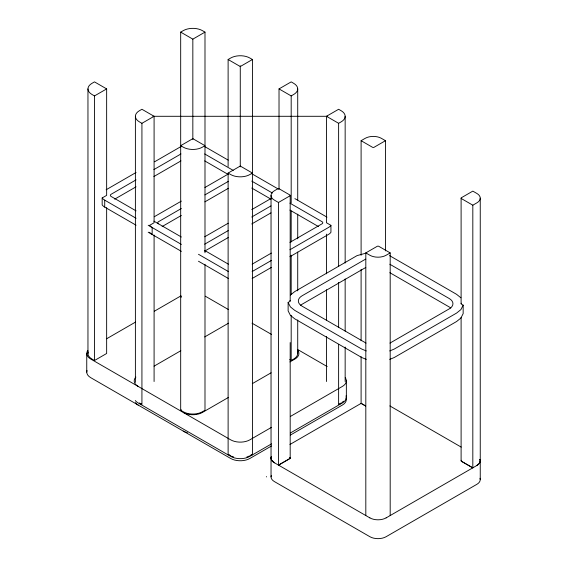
<?xml version="1.0" encoding="UTF-8"?>
<svg xmlns="http://www.w3.org/2000/svg" width="567" height="567" viewBox="0 0 567 567"><rect width="100%" height="100%" fill="white"/><g stroke="black" fill="none" stroke-linecap="round" stroke-linejoin="round"><path stroke-width="0.85" d="M87.956 353.489L87.956 88.906M135.393 382.392L135.393 116.292M297.718 88.906L297.718 200.031M345.154 116.292L345.154 263.045M461.446 303.239A1.148 0.666 0 0 0 461.446 304.174L463.161 305.166L460.9 309.61L456.57 313.09L394.249 349.066L389.735 350.945M386.127 517.891L476.882 465.472L479.299 463.416L480.249 460.78L479.774 459.461M290.389 295.081L294.72 291.608L357.04 255.625L366.721 252.939M204.992 264.257L204.992 410.274L202.433 411.748A13.573 7.839 0 0 1 183.24 411.748L180.682 410.274L180.682 32.121L183.24 30.646A13.573 7.839 0 0 1 202.433 30.646L204.992 32.121L204.992 252.754M106.646 88.906L94.491 81.882L91.932 83.363A13.573 7.839 0 0 0 91.932 94.441L94.491 95.922L106.646 88.906L106.646 195.367L102.173 197.954L102.173 204.9A11.716 6.761 0 0 0 104.711 207.097L136.08 225.205M180.682 32.121L192.837 39.144L204.992 32.121M228.118 166.485L228.118 59.514L230.677 58.032A13.573 7.839 0 0 1 249.87 58.032L252.435 59.514L252.435 454.195L249.87 455.677M154.089 116.292L141.927 109.275L139.369 110.749A13.573 7.839 0 0 0 139.369 121.834L141.927 123.308L154.089 116.292L154.089 222.753L149.61 225.34A11.716 6.761 0 0 0 152.154 227.537L152.154 234.483A11.716 6.761 0 0 1 149.61 232.286M252.435 59.514L240.273 66.53L228.118 59.514M279.021 88.906L291.183 81.882L293.741 83.363A13.573 7.839 0 0 1 293.741 94.441L291.183 95.922L279.021 88.906L279.021 189.208M106.135 189.761L136.08 172.474M154.614 161.772L180.986 146.548M136.059 179.874L111.111 194.275A2.665 1.538 0 0 0 111.111 196.451L136.059 210.86M153.884 169.583L180.972 153.948M114.676 199.166L136.059 186.819M153.884 176.528L180.972 160.893M228.118 173.07L240.273 166.053L252.435 173.07L249.87 174.551A13.573 7.839 0 0 1 230.677 174.551L228.118 173.07L228.118 454.195L230.677 455.677M326.464 116.292L338.619 109.275L341.185 110.749A13.573 7.839 0 0 1 341.185 121.834L338.619 123.308L326.464 116.292L326.464 222.753L330.937 225.34L330.937 232.286A11.716 6.761 0 0 1 328.399 234.483L289.907 256.709M154.288 216.736L181.383 201.101M204.907 187.514L228.43 173.934M181.362 208.5L158.547 221.669A2.665 1.538 0 0 0 158.547 223.845M204.885 194.913L228.409 181.334M162.112 226.552L181.362 215.446M204.885 201.859L228.409 188.279M361.101 255.292L361.101 140.694L365.162 138.348A11.489 6.634 0 0 1 381.414 138.348L385.475 140.694L385.475 250.89M204.701 236.786L228.225 223.207M251.748 209.627L270.998 198.514M204.68 244.186L228.21 230.606M251.734 217.019L270.976 205.906M278.468 202.476L289.843 195.906A1.148 0.666 0 0 0 289.843 194.97L278.468 188.4L274.407 190.746A11.489 6.634 0 0 0 274.407 200.13L278.468 202.476L278.468 465.174L289.843 458.604A1.148 0.666 0 0 0 289.843 457.59M385.475 140.694L374.1 147.264A1.148 0.666 0 0 1 372.476 147.264L361.101 140.694M204.68 251.131L228.21 237.552M251.734 223.965L270.976 212.859M106.624 338.768L135.541 322.077M154.33 311.233L181.071 295.79M181.156 296.435L180.682 296.711L181.44 297.151M252.138 264.179L271.387 253.066M289.921 242.364L321.999 223.845A2.665 1.538 0 0 0 321.999 221.669L289.921 203.149M88.239 351.887A13.573 7.839 0 0 0 91.932 359.031L94.491 360.513L106.646 353.489L106.646 207.614M252.124 271.572L271.366 260.466M289.907 249.763L328.399 227.537A11.716 6.761 0 0 0 330.937 225.34M252.124 278.517L271.366 267.411M154.068 366.162L180.809 350.725M204.659 336.954L228.508 323.183M365.814 515.594L365.814 252.903L377.19 246.333A1.148 0.666 0 0 1 378.813 246.333L390.188 252.903L390.188 515.594M366.268 359.386L361.753 357.515L294.72 318.81L290.389 315.33L288.128 310.893L288.128 302.445L289.843 301.453A1.148 0.666 0 0 0 289.843 300.517M390.188 252.903L386.127 255.249A11.489 6.634 0 0 1 369.875 255.249L365.814 252.903M472.821 205.197L476.882 202.851A11.489 6.634 0 0 0 476.882 193.467L472.821 191.122L461.446 197.692A1.148 0.666 0 0 0 461.446 198.627L472.821 205.197L472.821 467.888L461.446 461.325M140.729 404.434L141.488 404.002M180.682 410.274L181.44 409.835M289.659 359.634L291.183 360.513L293.741 359.031A13.573 7.839 0 0 0 297.427 351.887M228.451 397.424L202.433 412.443A13.573 7.839 0 0 1 183.24 412.443M252.301 383.653L271.097 372.803M289.886 361.952L294.946 359.031A13.573 7.839 0 0 0 297.803 350.378M389.976 343.092L449.255 308.866A12.637 7.3 0 0 0 449.255 298.547L389.841 264.243M271.558 427.312L249.87 439.836A13.573 7.839 0 0 1 230.677 439.836L90.727 359.031A13.573 7.839 0 0 1 87.871 350.378M290.347 416.469L342.383 386.425A13.573 7.839 0 0 0 345.246 377.771M228.118 454.89L228.877 454.451M341.185 402.96L338.619 404.434L338.619 344.325M271.558 443.855L249.87 456.371A13.573 7.839 0 0 1 230.677 456.371L138.164 402.96A13.573 7.839 0 0 1 135.307 400.529M290.347 433.004L342.383 402.96A13.573 7.839 0 0 0 346.068 395.816M271.558 445.946L249.87 458.469A13.573 7.839 0 0 1 230.677 458.469L90.727 377.665A13.573 7.839 0 0 1 87.042 370.52M290.347 435.102L342.383 405.058A13.573 7.839 0 0 0 346.068 397.906M289.95 444.471L361.101 403.392L365.651 406.022M278.475 465.117L289.843 458.533A1.148 0.666 0 0 0 289.843 457.668M266.405 476.939L266.405 476.563M389.735 359.386L394.249 357.515L456.57 321.532L460.9 318.052L463.161 313.608L463.161 305.166M152.884 116.292L327.662 116.292M366.268 350.945L361.753 349.066L294.72 310.369L290.389 306.889L288.128 302.445M204.68 146.548L228.21 160.128M251.734 173.708L278.496 189.165M294.897 198.627L326.975 217.147M389.536 255.625L456.57 294.323L460.9 297.803M204.701 153.948L233.214 170.405M251.748 181.107L272.422 193.042M204.701 160.893L228.225 174.473M251.748 188.053L270.998 199.166M289.921 210.095L318.434 226.552M389.841 272.692L449.255 306.988A12.637 7.3 0 0 1 450.772 308.051M366.02 343.085L302.034 306.145A12.637 7.3 0 0 1 302.034 295.825L364.354 259.849A12.637 7.3 0 0 1 365.793 259.133M153.884 221.151L181.362 237.013M204.885 250.593L228.409 264.179M102.173 197.954A11.716 6.761 0 0 0 104.711 200.151L136.08 218.26M148.2 225.255L181.383 244.412M198.485 254.285L228.43 271.572M148.2 232.201L181.383 251.358M198.485 261.238L228.43 278.517M205.325 296.208L228.451 309.561M252.039 323.183L271.558 334.445M297.576 349.47L327.209 366.58M389.841 405.915L461.177 447.094M361.108 403.321L365.651 405.972M472.814 467.839L461.446 461.247A1.148 0.666 0 0 1 461.446 460.312M339.066 404.002L339.824 404.434M274.407 462.778A11.489 6.634 0 0 1 271.281 456.74A11.489 6.634 0 0 0 271.99 460.695L274.407 462.75L369.875 517.891M251.67 454.451L252.435 454.89M139.369 402.96L141.927 404.434L141.927 123.308M271.99 460.695L274.407 462.75M480.249 198.159L480.249 479.618M461.106 198.159L461.106 303.706M461.106 317.378L461.106 460.78M361.101 269.396L361.101 340.767M361.101 356.622L361.101 403.392M346.359 380.882L346.359 399.515M345.154 278.957L345.154 331.114M345.154 347.025L345.154 381.506M338.619 123.308L338.619 266.525M338.619 282.437L338.619 327.528M326.464 234.114L326.464 273.84M326.464 289.723L326.464 320.624M326.464 336.507L326.464 381.527M297.718 214.142L297.718 238.835M297.718 252.067L297.718 290.871M297.718 319.979L297.718 353.489M291.183 95.922L291.183 203M291.183 210.959L291.183 241.932M291.183 255.207L291.183 294.145M291.183 315.38L291.183 360.513M290.184 195.438L290.184 300.985M290.184 342.553L290.184 458.058M271.04 195.438L271.04 476.897M240.273 65.836L240.273 166.833M192.837 39.144L192.837 139.447M154.089 235L154.089 381.527M104.711 200.151L104.711 207.097M94.491 95.922L94.491 360.513M86.751 353.489L86.751 372.129M300.517 305.329A12.637 7.3 0 0 1 302.034 304.273L364.354 268.29A12.637 7.3 0 0 1 365.793 267.574M386.127 517.869A11.489 6.634 0 0 1 369.875 517.869M480.008 459.461A11.489 6.634 0 0 1 476.882 465.493M480.008 478.272A11.489 6.634 0 0 1 476.882 484.31L386.127 536.708A11.489 6.634 0 0 1 369.875 536.708L274.407 481.589A11.489 6.634 0 0 1 271.281 475.55M138.164 405.058A13.573 7.839 0 0 1 135.307 402.627M138.164 386.425A13.573 7.839 0 0 1 135.896 377.076M343.453 401.223A13.573 7.839 0 0 1 342.007 402.435M248.97 456.151A13.573 7.839 0 0 1 246.858 456.988M233.689 456.988A13.573 7.839 0 0 1 231.577 456.151M187.443 432.727A13.573 7.839 0 0 1 183.24 431.076M192.837 138.66L180.682 145.684L183.24 147.158A13.573 7.839 0 0 0 202.433 147.158L204.992 145.684L192.837 138.66M128.737 397.318L128.737 397.318"/></g></svg>
